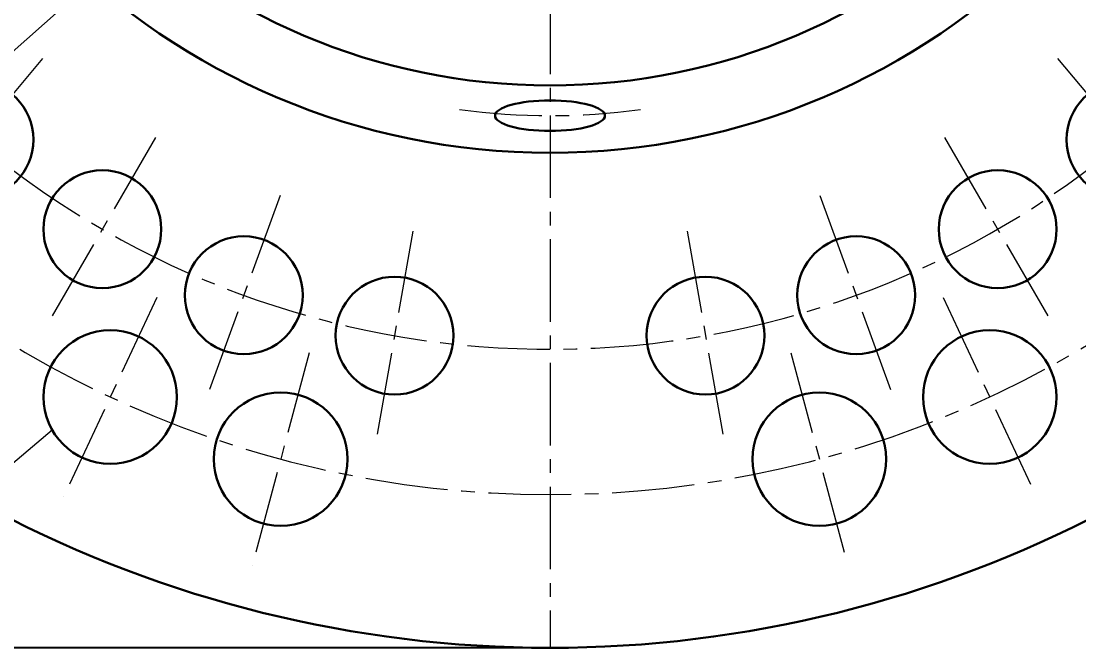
# Model space of a CAD drawing. Extents: x 407 to 892, y -26 to 445.
# Drawn here: x 517.8 to 585.2, y 107.6 to 147.5 of the extents above; entities that cross this region are included whole.
import ezdxf

# ---------------------------------------------------------------- set-up
doc = ezdxf.new("R2010")
doc.units = 0
doc.header["$LTSCALE"] = 7
doc.header["$MEASUREMENT"] = 0
doc.linetypes.add('CENTER2', pattern=[1.125, 0.75, -0.125, 0.125, -0.125])
doc.layers.get('0').update_dxf_attribs({"linetype": 'CONTINUOUS', "lineweight": 15})
doc.layers.add('1', color=1, linetype='CENTER2', lineweight=15)
doc.layers.add('3', color=3, linetype='CONTINUOUS', lineweight=30)
doc.styles.add('ITALICT', font='ITALICT.shx', dxfattribs={"width": 0.8, "height": 3})
doc.dimstyles.get("Standard").update_dxf_attribs({"dimtxt": 3, "dimasz": 3, "dimexe": 0.5, "dimexo": 0.5, "dimgap": 0.8, "dimtad": 1, "dimdsep": 46, "dimtxsty": 'ITALICT', "dimcen": 0.09, "dimazin": 2, "dimtfac": 1, "dimtmove": 0, "dimatfit": 3, "dimfxl": 1, "dimtolj": 1, "dimtzin": 0, "dimarcsym": 0})

# ---------------------------------------------------------------- blocks, each defined once
blk = doc.blocks.new('*D24')
at = {"color": 0, "lineweight": -2, "transparency": 16777216}
for p, q in [((550.991, 259.614), (435.38, 259.614)), ((435.88, 256.614), (435.88, 110.614)), ((550.991, 107.614), (435.38, 107.614))]:
    blk.add_line(p, q, dxfattribs=at)
at = {"color": 0, "transparency": 16777216}
for points in [[(435.38, 256.614), (436.38, 256.614), (435.88, 259.614)], [(435.38, 110.614), (436.38, 110.614), (435.88, 107.614)]]:
    blk.add_solid(points, dxfattribs=at)
at = {"color": 0, "transparency": 16777216, "insert": (433.58, 183.614), "char_height": 3, "attachment_point": 5, "rotation": 90, "style": 'ITALICT'}
blk.add_mtext('\\A1;152', dxfattribs=at)
blk = doc.blocks.new('*D31')
at = {"color": 0, "lineweight": -2, "transparency": 16777216}
for p, q in [((551.491, 183.614), (605.781, 145.644)), ((627.06, 130.763), (608.239, 143.925))]:
    blk.add_line(p, q, dxfattribs=at)
blk.add_arc((551.491, 183.614), 66.25, 321.48913, 325.46446, dxfattribs=at)
at = {"color": 0, "transparency": 16777216}
blk.add_solid([(608.526, 144.335), (607.952, 143.515), (605.781, 145.644)], dxfattribs=at)
at = {"color": 0, "transparency": 16777216, "insert": (622.243, 136.938), "char_height": 3, "attachment_point": 5, "rotation": 325.03204, "style": 'ITALICT'}
blk.add_mtext('\\A1;R66.25', dxfattribs=at)

msp = doc.modelspace()

# ---------------------------------------------------------------- linework, layer by layer
for p, q in [((490.111, 121.437), (532.069, 158.68)), ((519.798, 121.47), (505.959, 109.763))]:
    msp.add_line(p, q)
at = {"layer": '1'}
for p, q in [((551.491, 259.614), (551.491, 107.614)), ((519.19, 145.12), (510.513, 134.778)), ((583.791, 145.12), (592.468, 134.778)), ((526.366, 140.096), (519.616, 128.404)), ((576.616, 140.096), (583.366, 128.404)), ((534.304, 136.394), (529.687, 123.708)), ((568.677, 136.394), (573.294, 123.708)), ((542.765, 134.127), (540.42, 120.832)), ((560.216, 134.127), (562.561, 120.832)), ((526.45, 129.915), (520.534, 117.226)), ((576.531, 129.915), (582.319, 117.502)), ((536.156, 126.382), (532.532, 112.859)), ((566.826, 126.382), (570.449, 112.859))]:
    msp.add_line(p, q, dxfattribs=at)
for radius, start, end in [(57, 193.46273, 347.32974), (66.25, 218.94329, 321.05671), (42.14, 262.15104, 277.84896)]:
    msp.add_arc((551.491, 183.614), radius, start, end, dxfattribs=at)
at = {"layer": '3'}
for centre, radius in [((551.491, 183.614), 44.5), ((551.491, 183.614), 44.5), ((551.491, 183.614), 40.215), ((514.852, 139.949), 3.75), ((588.129, 139.949), 3.75), ((522.991, 134.25), 3.75), ((579.991, 134.25), 3.75), ((531.995, 130.051), 3.75), ((570.986, 130.051), 3.75), ((541.593, 127.479), 3.75), ((561.388, 127.479), 3.75), ((523.492, 123.571), 4.25), ((579.489, 123.571), 4.25), ((534.344, 119.621), 4.25), ((568.637, 119.621), 4.25)]:
    msp.add_circle(centre, radius, dxfattribs=at)
msp.add_arc((551.491, 183.614), 76, 214.67741, 325.32259, dxfattribs=at)
msp.add_ellipse((551.491, 141.474), major_axis=(-3.5, 0), ratio=0.27762, dxfattribs=at)

# ---------------------------------------------------------------- dimensions: what is measured, and where the dimension line sits
dim = msp.add_linear_dim(base=(435.88, 107.614), p1=(551.491, 259.614), p2=(551.491, 107.614), angle=270, dimstyle='Standard')
dim.commit()
dim.dimension.update_dxf_attribs({"geometry": '*D24', "text_midpoint": (435.88, 183.614), "dimtype": 161})
dim = msp.add_radius_dim(center=(551.491, 183.614), mpoint=(605.781, 145.644), dimstyle='Standard')
dim.commit()
dim.dimension.update_dxf_attribs({"geometry": '*D31', "text_midpoint": (620.925, 135.053), "dimtype": 164})

doc.saveas('drawing.dxf')
